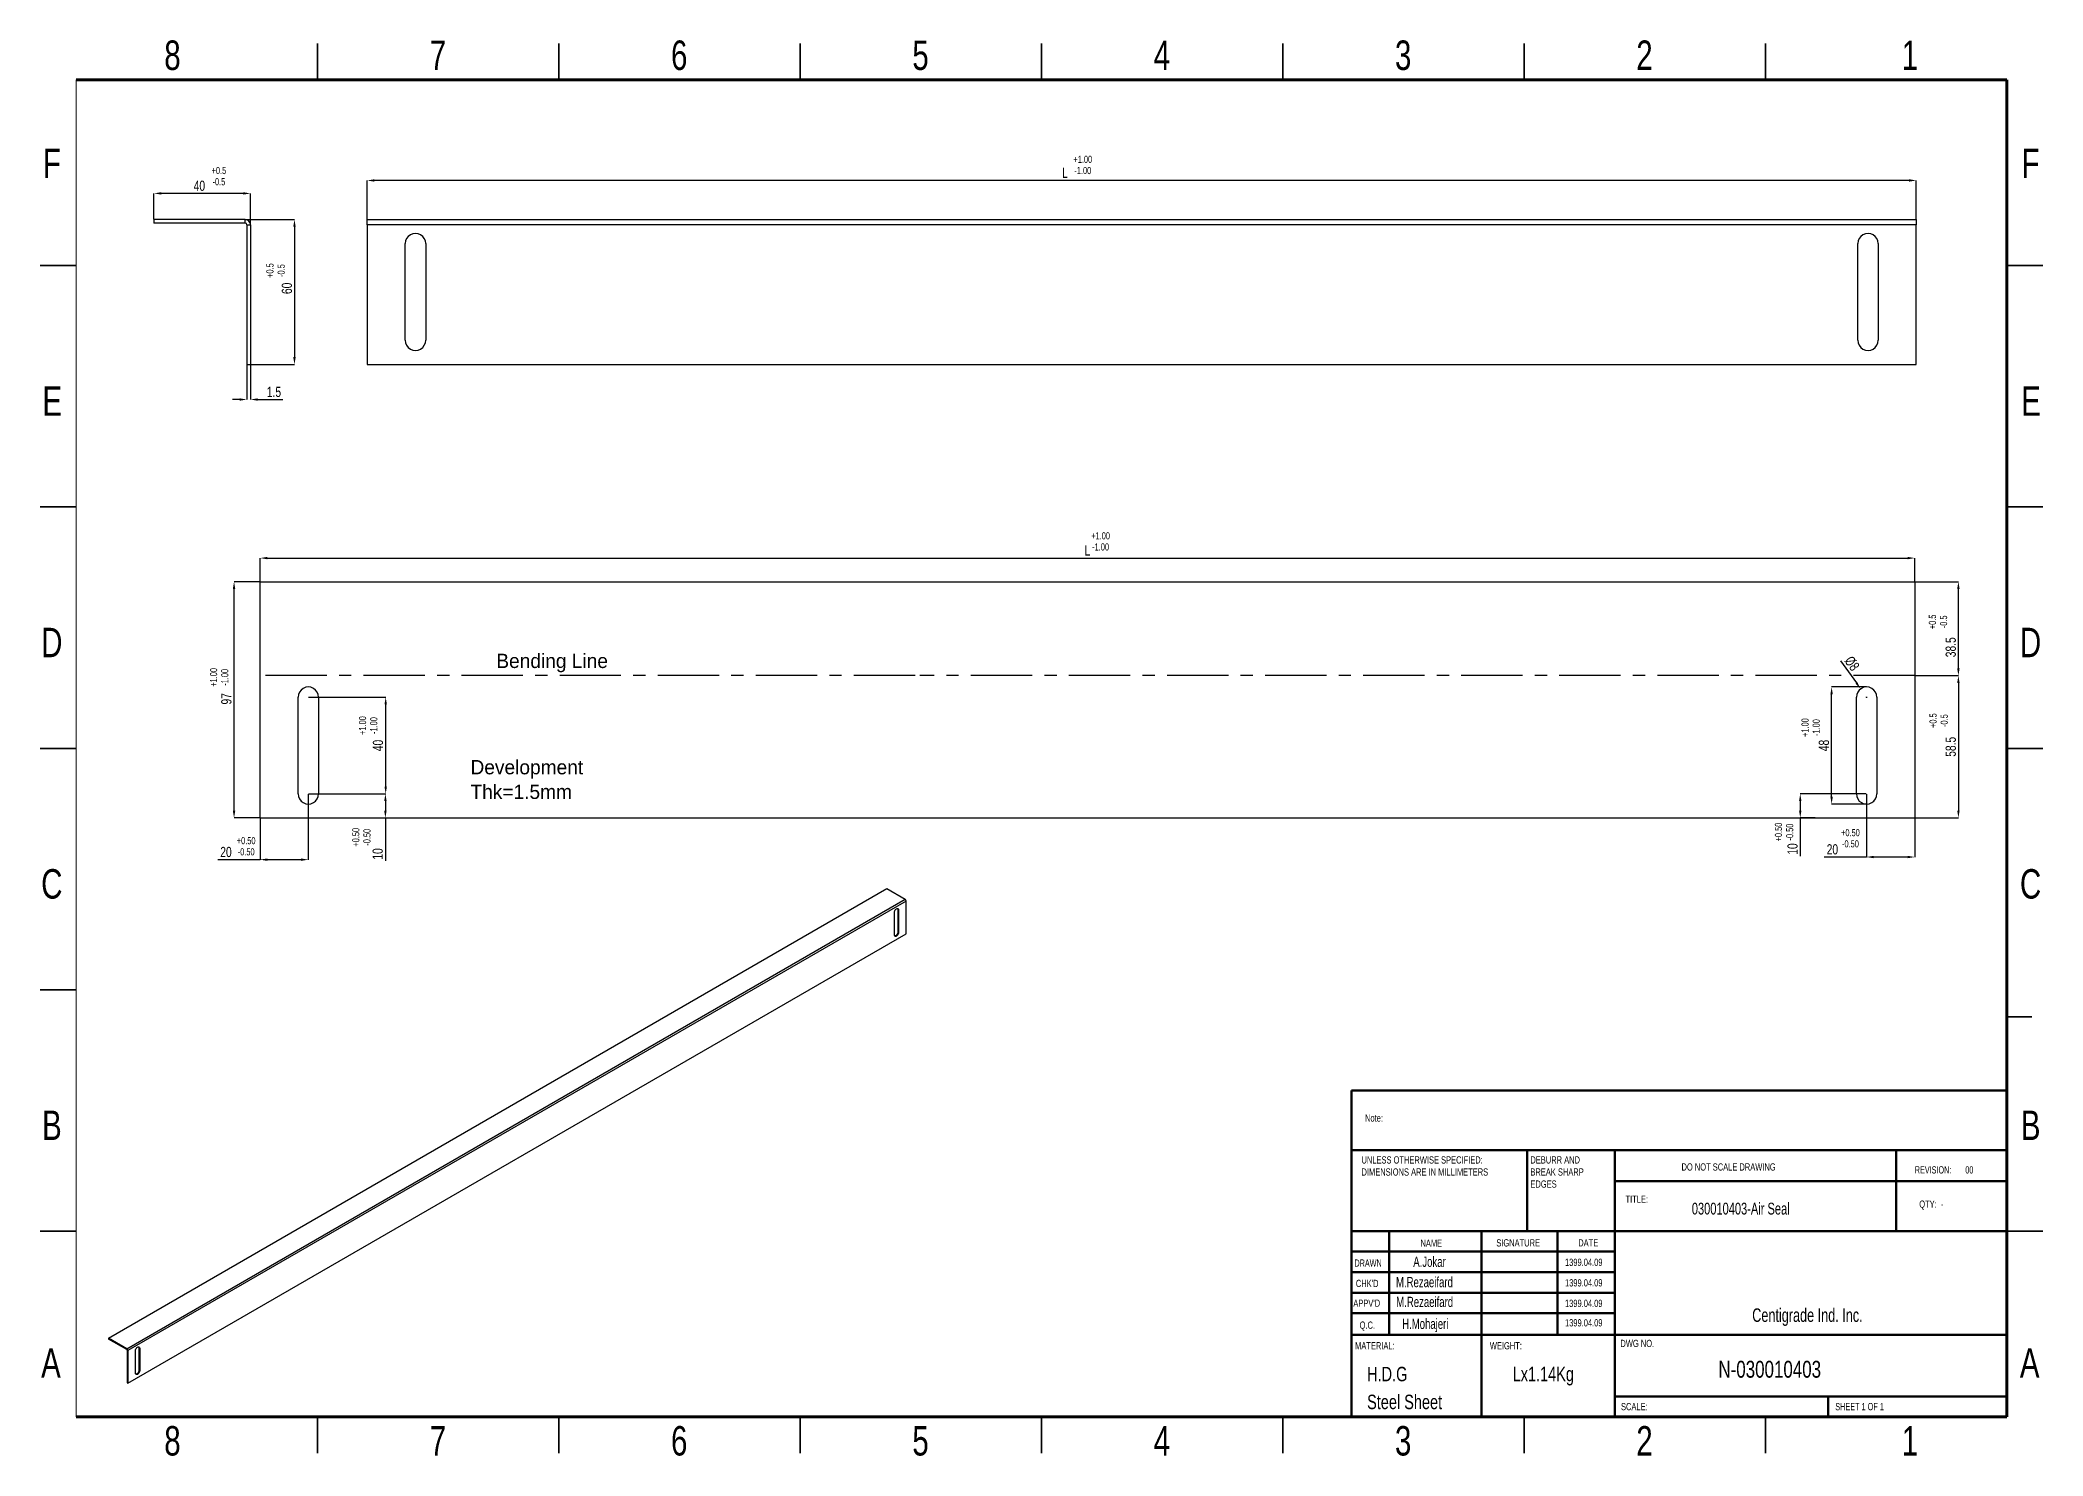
# Model space of a CAD drawing. Header units: millimetres. Extents: x 881 to 1296, y 539 to 832.
import ezdxf

# ---------------------------------------------------------------- set-up
doc = ezdxf.new("R2010")
doc.units = ezdxf.units.MM
doc.linetypes.add('CENTERX2', pattern=[20.32, 12.7, -2.54, 2.54, -2.54])
doc.styles.add('SLDTEXTSTYLE0', font='TXT', dxfattribs={"width": 0.75})
doc.styles.add('SLDTEXTSTYLE1', font='TXT', dxfattribs={"width": 0.686449})
doc.styles.add('SLDTEXTSTYLE2', font='TXT', dxfattribs={"width": 0.652778})
doc.styles.add('SLDTEXTSTYLE3', font='TXT', dxfattribs={"width": 0.692308})
doc.styles.add('SLDTEXTSTYLE4', font='TXT', dxfattribs={"width": 0.7})
doc.styles.add('SLDTEXTSTYLE5', font='TXT', dxfattribs={"width": 0.678571})
doc.dimstyles.new('SLDDIMSTYLE8', dxfattribs={"dimtxt": 2.116667, "dimasz": 1.5, "dimexe": 0, "dimexo": 0.0625, "dimgap": 0.529167, "dimtad": 1, "dimdec": 0, "dimlfac": 2, "dimrnd": 1e-09, "dimzin": 12, "dimdsep": 46, "dimtxsty": 'SLDTEXTSTYLE0', "dimsah": 1, "dimcen": 0.09, "dimadec": 0, "dimazin": 3, "dimtfac": 1, "dimtdec": 0, "dimtofl": 0, "dimtmove": 0, "dimatfit": 3, "dimfxl": 1, "dimfrac": 2, "dimtolj": 1, "dimtzin": 12, "dimarcsym": 0})

# ---------------------------------------------------------------- blocks, each defined once
blk = doc.blocks.new('*D3')
at = {"color": 0, "linetype": 'Continuous', "lineweight": -2, "transparency": 16777216}
for p, q in [((923.72, 795.12), (933.88, 795.12)), ((933.88, 793.62), (933.88, 766.62)), ((924.84, 765.12), (933.88, 765.12))]:
    blk.add_line(p, q, dxfattribs=at)
at = {"color": 0, "linetype": 'Continuous', "transparency": 16777216}
for points in [[(933.63, 793.62), (934.13, 793.62), (933.88, 795.12)], [(933.63, 766.62), (934.13, 766.62), (933.88, 765.12)]]:
    blk.add_solid(points, dxfattribs=at)
at = {"layer": 'Defpoints', "color": 0, "linetype": 'Continuous', "transparency": 16777216}
for p in [(923.66, 795.12), (924.77, 765.12), (933.88, 765.12)]:
    blk.add_point(p, dxfattribs=at)
at = {"color": 0, "linetype": 'Continuous', "lineweight": 18, "transparency": 16777216, "insert": (931.24, 780.86), "char_height": 2.117, "attachment_point": 2, "rotation": 90, "style": 'SLDTEXTSTYLE0'}
blk.add_mtext('\\A1;60', dxfattribs=at)
blk = doc.blocks.new('*D4')
at = {"color": 0, "linetype": 'Continuous', "lineweight": -2, "transparency": 16777216}
for p, q in [((904.77, 795.18), (904.77, 800.53)), ((923.27, 800.53), (906.27, 800.53)), ((924.77, 794.06), (924.77, 800.53))]:
    blk.add_line(p, q, dxfattribs=at)
at = {"color": 0, "linetype": 'Continuous', "transparency": 16777216}
for points in [[(906.27, 800.78), (906.27, 800.28), (904.77, 800.53)], [(923.27, 800.78), (923.27, 800.28), (924.77, 800.53)]]:
    blk.add_solid(points, dxfattribs=at)
at = {"layer": 'Defpoints', "color": 0, "linetype": 'Continuous', "transparency": 16777216}
for p in [(904.77, 800.53), (904.77, 795.12), (924.77, 794)]:
    blk.add_point(p, dxfattribs=at)
at = {"color": 0, "linetype": 'Continuous', "lineweight": 18, "transparency": 16777216, "insert": (914.18, 803.17), "char_height": 2.117, "attachment_point": 2, "style": 'SLDTEXTSTYLE0'}
blk.add_mtext('\\A1;40', dxfattribs=at)
blk = doc.blocks.new('*D5')
at = {"color": 0, "linetype": 'Continuous', "lineweight": -2, "transparency": 16777216}
for p, q in [((948.95, 795.18), (948.95, 803.21)), ((1268.43, 803.21), (950.45, 803.21)), ((1269.93, 795.18), (1269.93, 803.21))]:
    blk.add_line(p, q, dxfattribs=at)
at = {"color": 0, "linetype": 'Continuous', "transparency": 16777216}
for points in [[(950.45, 803.46), (950.45, 802.96), (948.95, 803.21)], [(1268.43, 803.46), (1268.43, 802.96), (1269.93, 803.21)]]:
    blk.add_solid(points, dxfattribs=at)
at = {"layer": 'Defpoints', "color": 0, "linetype": 'Continuous', "transparency": 16777216}
for p in [(948.95, 803.21), (948.95, 795.12), (1269.93, 795.12)]:
    blk.add_point(p, dxfattribs=at)
at = {"color": 0, "linetype": 'Continuous', "lineweight": 18, "transparency": 16777216, "insert": (1093.52, 805.86), "char_height": 2.117, "attachment_point": 2, "style": 'SLDTEXTSTYLE0'}
blk.add_mtext('\\A1;L', dxfattribs=at)
blk = doc.blocks.new('SW_NOTE_62')
at = {"color": 0, "linetype": 'Continuous', "lineweight": 0, "char_height": 1.5, "attachment_point": 1, "style": 'SLDTEXTSTYLE0'}
for s, insert in [('UNLESS OTHERWISE SPECIFIED:', (0, 1.93)), ('DIMENSIONS ARE IN MILLIMETERS', (0, -0.57))]:
    blk.add_mtext(s, dxfattribs=dict(at, insert=insert))
blk = doc.blocks.new('SW_NOTE_63')
at = {"color": 0, "linetype": 'Continuous', "lineweight": 0, "char_height": 1.5, "attachment_point": 1, "style": 'SLDTEXTSTYLE0'}
for s, insert in [('DEBURR AND', (0, 1.93)), ('BREAK SHARP', (0, -0.57)), ('EDGES', (0, -3.07))]:
    blk.add_mtext(s, dxfattribs=dict(at, insert=insert))
blk = doc.blocks.new('*D6')
at = {"color": 0, "linetype": 'Continuous', "lineweight": -2, "transparency": 16777216}
for p, q in [((924.02, 765.06), (924.02, 757.83)), ((924.77, 765.06), (924.77, 757.83)), ((922.52, 757.83), (921.02, 757.83)), ((926.27, 757.83), (931.48, 757.83))]:
    blk.add_line(p, q, dxfattribs=at)
at = {"color": 0, "linetype": 'Continuous', "transparency": 16777216}
for points in [[(922.52, 758.08), (922.52, 757.58), (924.02, 757.83)], [(926.27, 758.08), (926.27, 757.58), (924.77, 757.83)]]:
    blk.add_solid(points, dxfattribs=at)
at = {"layer": 'Defpoints', "color": 0, "linetype": 'Continuous', "transparency": 16777216}
for p in [(924.02, 765.12), (924.77, 765.12), (924.77, 757.83)]:
    blk.add_point(p, dxfattribs=at)
at = {"color": 0, "linetype": 'Continuous', "lineweight": 18, "transparency": 16777216, "insert": (929.63, 759.41), "char_height": 2.117, "attachment_point": 5, "style": 'SLDTEXTSTYLE0'}
blk.add_mtext('\\A1;1.5', dxfattribs=at)
blk = doc.blocks.new('*D8')
at = {"color": 0, "linetype": 'Continuous', "lineweight": -2, "transparency": 16777216}
for p, q in [((926.69, 720.1), (921.36, 720.1)), ((921.36, 672.67), (921.36, 718.6)), ((926.69, 671.17), (921.36, 671.17))]:
    blk.add_line(p, q, dxfattribs=at)
at = {"color": 0, "linetype": 'Continuous', "transparency": 16777216}
for points in [[(921.11, 718.6), (921.61, 718.6), (921.36, 720.1)], [(921.11, 672.67), (921.61, 672.67), (921.36, 671.17)]]:
    blk.add_solid(points, dxfattribs=at)
at = {"layer": 'Defpoints', "color": 0, "linetype": 'Continuous', "transparency": 16777216}
for p in [(921.36, 720.1), (926.75, 720.1), (926.75, 671.17)]:
    blk.add_point(p, dxfattribs=at)
at = {"color": 0, "linetype": 'Continuous', "lineweight": 18, "transparency": 16777216, "insert": (919.77, 695.84), "char_height": 2.117, "attachment_point": 5, "rotation": 90, "style": 'SLDTEXTSTYLE0'}
blk.add_mtext('\\A1;97', dxfattribs=at)
blk = doc.blocks.new('*D7')
at = {"color": 0, "linetype": 'Continuous', "lineweight": -2, "transparency": 16777216}
for p, q in [((926.75, 720.16), (926.75, 724.99)), ((928.25, 724.99), (1268.12, 724.99)), ((1269.62, 720.16), (1269.62, 724.99))]:
    blk.add_line(p, q, dxfattribs=at)
at = {"color": 0, "linetype": 'Continuous', "transparency": 16777216}
for points in [[(928.25, 725.24), (928.25, 724.74), (926.75, 724.99)], [(1268.12, 725.24), (1268.12, 724.74), (1269.62, 724.99)]]:
    blk.add_solid(points, dxfattribs=at)
at = {"layer": 'Defpoints', "color": 0, "linetype": 'Continuous', "transparency": 16777216}
for p in [(1269.62, 724.99), (926.75, 720.1), (1269.62, 720.1)]:
    blk.add_point(p, dxfattribs=at)
at = {"color": 0, "linetype": 'Continuous', "lineweight": 18, "transparency": 16777216, "insert": (1098.19, 726.58), "char_height": 2.117, "attachment_point": 5, "style": 'SLDTEXTSTYLE0'}
blk.add_mtext('\\A1;L', dxfattribs=at)
blk = doc.blocks.new('*D9')
at = {"color": 0, "linetype": 'Continuous', "lineweight": -2, "transparency": 16777216}
for p, q in [((1269.68, 720.1), (1278.65, 720.1)), ((1278.65, 702.14), (1278.65, 718.6)), ((1269.68, 700.64), (1278.65, 700.64))]:
    blk.add_line(p, q, dxfattribs=at)
at = {"color": 0, "linetype": 'Continuous', "transparency": 16777216}
for points in [[(1278.4, 718.6), (1278.9, 718.6), (1278.65, 720.1)], [(1278.4, 702.14), (1278.9, 702.14), (1278.65, 700.64)]]:
    blk.add_solid(points, dxfattribs=at)
at = {"layer": 'Defpoints', "color": 0, "linetype": 'Continuous', "transparency": 16777216}
for p in [(1269.62, 720.1), (1278.65, 720.1), (1269.62, 700.64)]:
    blk.add_point(p, dxfattribs=at)
at = {"color": 0, "linetype": 'Continuous', "lineweight": 18, "transparency": 16777216, "insert": (1277.07, 706.52), "char_height": 2.117, "attachment_point": 5, "rotation": 90, "style": 'SLDTEXTSTYLE0'}
blk.add_mtext('\\A1;38.5', dxfattribs=at)
blk = doc.blocks.new('*D10')
at = {"color": 0, "linetype": 'Continuous', "lineweight": -2, "transparency": 16777216}
for p, q in [((1269.68, 700.64), (1278.65, 700.64)), ((1278.65, 699.14), (1278.65, 672.67)), ((1269.68, 671.17), (1278.65, 671.17))]:
    blk.add_line(p, q, dxfattribs=at)
at = {"color": 0, "linetype": 'Continuous', "transparency": 16777216}
for points in [[(1278.4, 699.14), (1278.9, 699.14), (1278.65, 700.64)], [(1278.4, 672.67), (1278.9, 672.67), (1278.65, 671.17)]]:
    blk.add_solid(points, dxfattribs=at)
at = {"layer": 'Defpoints', "color": 0, "linetype": 'Continuous', "transparency": 16777216}
for p in [(1269.62, 700.64), (1269.62, 671.17), (1278.65, 671.17)]:
    blk.add_point(p, dxfattribs=at)
at = {"color": 0, "linetype": 'Continuous', "lineweight": 18, "transparency": 16777216, "insert": (1277.07, 685.9), "char_height": 2.117, "attachment_point": 5, "rotation": 90, "style": 'SLDTEXTSTYLE0'}
blk.add_mtext('\\A1;58.5', dxfattribs=at)
blk = doc.blocks.new('*D11')
at = {"color": 0, "linetype": 'Continuous', "lineweight": -2, "transparency": 16777216}
for p, q in [((936.75, 676.11), (936.75, 662.52)), ((926.75, 671.11), (926.75, 662.52)), ((926.75, 662.52), (917.97, 662.52)), ((935.25, 662.52), (928.25, 662.52))]:
    blk.add_line(p, q, dxfattribs=at)
at = {"color": 0, "linetype": 'Continuous', "transparency": 16777216}
for points in [[(928.25, 662.77), (928.25, 662.27), (926.75, 662.52)], [(935.25, 662.77), (935.25, 662.27), (936.75, 662.52)]]:
    blk.add_solid(points, dxfattribs=at)
at = {"layer": 'Defpoints', "color": 0, "linetype": 'Continuous', "transparency": 16777216}
for p in [(936.75, 676.17), (926.75, 671.17), (926.75, 662.52)]:
    blk.add_point(p, dxfattribs=at)
at = {"color": 0, "linetype": 'Continuous', "lineweight": 18, "transparency": 16777216, "insert": (919.69, 664.1), "char_height": 2.117, "attachment_point": 5, "style": 'SLDTEXTSTYLE0'}
blk.add_mtext('\\A1;20', dxfattribs=at)
blk = doc.blocks.new('*D12')
at = {"color": 0, "linetype": 'Continuous', "lineweight": -2, "transparency": 16777216}
for p, q in [((936.82, 676.17), (952.72, 676.17)), ((952.72, 674.67), (952.72, 672.67)), ((940.37, 671.17), (952.72, 671.17)), ((952.72, 671.17), (952.72, 662.26))]:
    blk.add_line(p, q, dxfattribs=at)
at = {"color": 0, "linetype": 'Continuous', "transparency": 16777216}
for points in [[(952.47, 674.67), (952.97, 674.67), (952.72, 676.17)], [(952.47, 672.67), (952.97, 672.67), (952.72, 671.17)]]:
    blk.add_solid(points, dxfattribs=at)
at = {"layer": 'Defpoints', "color": 0, "linetype": 'Continuous', "transparency": 16777216}
for p in [(936.75, 676.17), (940.31, 671.17), (952.72, 671.17)]:
    blk.add_point(p, dxfattribs=at)
at = {"color": 0, "linetype": 'Continuous', "lineweight": 18, "transparency": 16777216, "insert": (951.13, 663.71), "char_height": 2.117, "attachment_point": 5, "rotation": 90, "style": 'SLDTEXTSTYLE0'}
blk.add_mtext('\\A1;10', dxfattribs=at)
blk = doc.blocks.new('*D13')
at = {"color": 0, "linetype": 'Continuous', "lineweight": -2, "transparency": 16777216}
for p, q in [((936.82, 696.17), (952.78, 696.17)), ((952.78, 677.67), (952.78, 694.67)), ((936.82, 676.17), (952.78, 676.17))]:
    blk.add_line(p, q, dxfattribs=at)
at = {"color": 0, "linetype": 'Continuous', "transparency": 16777216}
for points in [[(952.53, 694.67), (953.03, 694.67), (952.78, 696.17)], [(952.53, 677.67), (953.03, 677.67), (952.78, 676.17)]]:
    blk.add_solid(points, dxfattribs=at)
at = {"layer": 'Defpoints', "color": 0, "linetype": 'Continuous', "transparency": 16777216}
for p in [(936.75, 696.17), (952.78, 696.17), (936.75, 676.17)]:
    blk.add_point(p, dxfattribs=at)
at = {"color": 0, "linetype": 'Continuous', "lineweight": 18, "transparency": 16777216, "insert": (951.19, 686.17), "char_height": 2.117, "attachment_point": 5, "rotation": 90, "style": 'SLDTEXTSTYLE0'}
blk.add_mtext('\\A1;40', dxfattribs=at)
blk = doc.blocks.new('*D14')
at = {"color": 0, "linetype": 'Continuous', "lineweight": -2, "transparency": 16777216}
for p, q in [((1259.56, 698.3), (1252.38, 698.3)), ((1252.38, 675.55), (1252.38, 696.8)), ((1259.56, 674.05), (1252.38, 674.05))]:
    blk.add_line(p, q, dxfattribs=at)
at = {"color": 0, "linetype": 'Continuous', "transparency": 16777216}
for points in [[(1252.13, 696.8), (1252.63, 696.8), (1252.38, 698.3)], [(1252.13, 675.55), (1252.63, 675.55), (1252.38, 674.05)]]:
    blk.add_solid(points, dxfattribs=at)
at = {"layer": 'Defpoints', "color": 0, "linetype": 'Continuous', "transparency": 16777216}
for p in [(1252.38, 698.3), (1259.62, 698.3), (1259.62, 674.05)]:
    blk.add_point(p, dxfattribs=at)
at = {"color": 0, "linetype": 'Continuous', "lineweight": 18, "transparency": 16777216, "insert": (1250.79, 686.17), "char_height": 2.117, "attachment_point": 5, "rotation": 90, "style": 'SLDTEXTSTYLE0'}
blk.add_mtext('\\A1;48', dxfattribs=at)
blk = doc.blocks.new('*D15')
at = {"color": 0, "linetype": 'Continuous', "lineweight": -2, "transparency": 16777216}
for p, q in [((1259.62, 676.11), (1259.62, 663.07)), ((1269.62, 671.11), (1269.62, 663.07)), ((1259.62, 663.07), (1250.82, 663.07)), ((1268.12, 663.07), (1261.12, 663.07))]:
    blk.add_line(p, q, dxfattribs=at)
at = {"color": 0, "linetype": 'Continuous', "transparency": 16777216}
for points in [[(1261.12, 663.32), (1261.12, 662.82), (1259.62, 663.07)], [(1268.12, 663.32), (1268.12, 662.82), (1269.62, 663.07)]]:
    blk.add_solid(points, dxfattribs=at)
at = {"layer": 'Defpoints', "color": 0, "linetype": 'Continuous', "transparency": 16777216}
for p in [(1259.62, 676.17), (1269.62, 671.17), (1269.62, 663.07)]:
    blk.add_point(p, dxfattribs=at)
at = {"color": 0, "linetype": 'Continuous', "lineweight": 18, "transparency": 16777216, "insert": (1252.54, 664.65), "char_height": 2.117, "attachment_point": 5, "style": 'SLDTEXTSTYLE0'}
blk.add_mtext('\\A1;20', dxfattribs=at)
blk = doc.blocks.new('*D16')
at = {"color": 0, "linetype": 'Continuous', "lineweight": -2, "transparency": 16777216}
for p, q in [((1259.56, 676.17), (1245.88, 676.17)), ((1245.88, 674.67), (1245.88, 672.67)), ((1248.99, 671.17), (1245.88, 671.17)), ((1245.88, 671.17), (1245.88, 663.28))]:
    blk.add_line(p, q, dxfattribs=at)
at = {"color": 0, "linetype": 'Continuous', "transparency": 16777216}
for points in [[(1245.63, 674.67), (1246.13, 674.67), (1245.88, 676.17)], [(1245.63, 672.67), (1246.13, 672.67), (1245.88, 671.17)]]:
    blk.add_solid(points, dxfattribs=at)
at = {"layer": 'Defpoints', "color": 0, "linetype": 'Continuous', "transparency": 16777216}
for p in [(1259.62, 676.17), (1245.88, 671.17), (1249.05, 671.17)]:
    blk.add_point(p, dxfattribs=at)
at = {"color": 0, "linetype": 'Continuous', "lineweight": 18, "transparency": 16777216, "insert": (1244.29, 664.73), "char_height": 2.117, "attachment_point": 5, "rotation": 90, "style": 'SLDTEXTSTYLE0'}
blk.add_mtext('\\A1;10', dxfattribs=at)
blk = doc.blocks.new('*D17')
at = {"color": 0, "linetype": 'Continuous', "lineweight": -2, "transparency": 16777216}
for p, q in [((1254.22, 703.73), (1257.51, 699.12)), ((1259.53, 696.17), (1259.71, 696.17)), ((1259.62, 696.08), (1259.62, 696.26))]:
    blk.add_line(p, q, dxfattribs=at)
at = {"color": 0, "linetype": 'Continuous', "transparency": 16777216}
blk.add_solid([(1257.72, 699.27), (1257.31, 698.97), (1258.38, 697.9)], dxfattribs=at)
at = {"layer": 'Defpoints', "color": 0, "linetype": 'Continuous', "transparency": 16777216}
for p in [(1258.38, 697.9), (1260.86, 694.44)]:
    blk.add_point(p, dxfattribs=at)
at = {"color": 0, "linetype": 'Continuous', "lineweight": 18, "transparency": 16777216, "insert": (1256.59, 703.14), "char_height": 2.117, "attachment_point": 5, "rotation": 305.5748, "style": 'SLDTEXTSTYLE0'}
blk.add_mtext('\\A1;%%C8', dxfattribs=at)

msp = doc.modelspace()

# ---------------------------------------------------------------- linework, layer by layer
at = {"color": 7, "linetype": 'Continuous', "lineweight": 35}
for p, q in [((938.67, 824.08), (938.67, 831.58)), ((988.67, 824.08), (988.67, 831.58)), ((1038.67, 824.08), (1038.67, 831.58)), ((1088.67, 831.58), (1088.67, 824.08)), ((1088.67, 824.08), (1088.67, 831.58)), ((1138.67, 824.08), (1138.67, 831.58)), ((1188.67, 824.08), (1188.67, 831.58)), ((1238.67, 824.08), (1238.67, 831.58)), ((888.67, 785.58), (881.17, 785.58)), ((1288.67, 785.58), (1296.17, 785.58)), ((888.67, 735.58), (881.17, 735.58)), ((1288.67, 735.58), (1296.17, 735.58)), ((881.17, 685.58), (888.67, 685.58)), ((888.67, 685.58), (881.17, 685.58)), ((1296.17, 685.58), (1288.67, 685.58)), ((1288.67, 685.58), (1296.17, 685.58)), ((888.67, 635.58), (881.17, 635.58)), ((1288.67, 629.99), (1293.86, 629.99)), ((888.67, 585.58), (881.17, 585.58)), ((1288.67, 585.58), (1296.17, 585.58)), ((938.67, 547.08), (938.67, 539.58)), ((988.67, 547.08), (988.67, 539.58)), ((1038.67, 547.08), (1038.67, 539.58)), ((1088.67, 539.58), (1088.67, 547.08)), ((1088.67, 547.08), (1088.67, 539.58)), ((1138.67, 547.08), (1138.67, 539.58)), ((1188.67, 547.08), (1188.67, 539.58)), ((1238.67, 547.08), (1238.67, 539.58))]:
    msp.add_line(p, q, dxfattribs=at)
at = {"color": 7, "linetype": 'Continuous', "lineweight": 18}
msp.add_line((888.67, 547.08), (888.67, 824.08), dxfattribs=at)
at = {"color": 7, "linetype": 'Continuous', "lineweight": 70}
for p, q in [((888.67, 824.08), (1288.67, 824.08)), ((1288.67, 824.08), (1288.67, 547.08)), ((1288.67, 547.08), (888.67, 547.08))]:
    msp.add_line(p, q, dxfattribs=at)
at = {"color": 7, "linetype": 'Continuous', "lineweight": 25}
for p, q in [((904.77, 795.12), (904.77, 794.37)), ((923.66, 795.12), (904.77, 795.12)), ((923.66, 794.37), (904.77, 794.37)), ((923.66, 794.37), (923.66, 795.12)), ((924.02, 794), (924.77, 794)), ((924.02, 794), (924.02, 765.12)), ((924.77, 794), (924.77, 765.12)), ((948.95, 794), (948.95, 795.12)), ((948.95, 795.12), (1086.67, 795.12)), ((948.95, 794), (948.95, 765.12)), ((1086.99, 794), (948.95, 794)), ((1086.67, 795.12), (1269.93, 795.12)), ((1269.93, 794), (1086.99, 794)), ((1269.93, 795.12), (1269.93, 794)), ((1269.93, 765.12), (1269.93, 794)), ((956.83, 770.12), (956.83, 790.12)), ((961.08, 790.12), (961.08, 770.12)), ((1257.8, 770.12), (1257.8, 790.12)), ((1262.05, 790.12), (1262.05, 770.12)), ((924.02, 765.12), (924.77, 765.12)), ((948.95, 765.12), (1084.88, 765.12)), ((1084.88, 765.12), (1269.93, 765.12)), ((926.75, 720.1), (1063.87, 720.1)), ((926.75, 671.17), (926.75, 720.1)), ((1063.87, 720.1), (1269.62, 720.1)), ((1269.62, 720.1), (1269.62, 671.17)), ((934.63, 676.17), (934.63, 696.17)), ((938.88, 696.17), (938.88, 676.17)), ((1257.5, 676.17), (1257.5, 696.17)), ((1261.75, 696.17), (1261.75, 676.17)), ((926.75, 671.17), (1062.8, 671.17)), ((1062.8, 671.17), (1269.62, 671.17)), ((895.32, 563.41), (1056.6, 656.52)), ((1056.6, 656.52), (1060.42, 654.31)), ((899.13, 561.21), (1060.42, 654.31)), ((1060.64, 653.92), (899.36, 560.82)), ((1058.19, 646.94), (1058.19, 651.6)), ((1058.9, 652.19), (1059.05, 652.1)), ((1058.9, 652.19), (1058.9, 647.52)), ((1059.05, 652.1), (1059.05, 647.43)), ((1060.64, 647.18), (1060.64, 653.92)), ((1058.9, 647.52), (1059.05, 647.43)), ((899.36, 554.08), (1060.64, 647.18)), ((899.13, 561.21), (895.32, 563.41)), ((895.32, 563.41), (895.32, 563.23)), ((899.13, 561.03), (895.32, 563.23)), ((899.13, 561.03), (899.13, 561.21)), ((899.21, 560.9), (899.36, 560.82)), ((899.21, 560.9), (899.21, 554.17)), ((899.36, 560.82), (899.36, 554.08)), ((900.95, 556.16), (900.95, 560.83)), ((901.66, 561.41), (901.81, 561.32)), ((901.66, 561.41), (901.66, 556.75)), ((901.81, 561.32), (901.81, 556.66)), ((901.66, 556.75), (901.81, 556.66)), ((899.21, 554.17), (899.36, 554.08))]:
    msp.add_line(p, q, dxfattribs=at)
at = {"color": 7, "linetype": 'CENTERX2'}
for p, q in [((1062.49, 700.64), (926.75, 700.64)), ((1269.62, 700.64), (1063.49, 700.64))]:
    msp.add_line(p, q, dxfattribs=at)
at = {"color": 7, "linetype": 'Continuous', "lineweight": 50}
for p, q in [((1152.87, 614.68), (1288.67, 614.68)), ((1152.87, 614.68), (1152.87, 602.33)), ((1152.87, 602.33), (1288.67, 602.33)), ((1152.87, 602.33), (1152.87, 547.33)), ((1189.27, 602.33), (1189.27, 585.58)), ((1207.47, 602.33), (1207.47, 547.08)), ((1265.76, 585.58), (1265.76, 602.33)), ((1288.67, 595.96), (1207.47, 595.96)), ((1288.67, 585.58), (1152.87, 585.58)), ((1160.67, 585.58), (1160.67, 564.08)), ((1179.86, 585.58), (1179.86, 547.33)), ((1195.57, 585.58), (1195.57, 564.08)), ((1207.47, 547.33), (1207.47, 585.58)), ((1207.47, 581.33), (1152.87, 581.33)), ((1207.47, 577.08), (1152.87, 577.08)), ((1207.47, 572.83), (1152.87, 572.83)), ((1207.47, 568.58), (1152.87, 568.58)), ((1163.27, 564.08), (1152.87, 564.08)), ((1163.27, 564.08), (1288.67, 564.08)), ((1207.47, 551.33), (1288.67, 551.33)), ((1251.67, 547.08), (1251.67, 551.33))]:
    msp.add_line(p, q, dxfattribs=at)
at = {"color": 7, "linetype": 'Continuous', "lineweight": 25, "flags": 128}
for points in [[(1058.19, 651.6), (1058.21, 651.77), (1058.27, 651.94), (1058.37, 652.11), (1058.49, 652.25), (1058.62, 652.35), (1058.75, 652.4), (1058.87, 652.4), (1058.97, 652.34), (1059.03, 652.24), (1059.05, 652.1)], [(1058.84, 652.4), (1058.88, 652.33), (1058.9, 652.19)], [(1059.05, 647.43), (1059.03, 647.27), (1058.97, 647.09), (1058.87, 646.93), (1058.75, 646.79), (1058.62, 646.69), (1058.49, 646.64), (1058.37, 646.64), (1058.27, 646.69), (1058.21, 646.8), (1058.19, 646.94)], [(1058.9, 647.52), (1058.88, 647.35), (1058.82, 647.18), (1058.72, 647.02), (1058.6, 646.88), (1058.47, 646.78), (1058.34, 646.72), (1058.25, 646.72)], [(900.95, 560.83), (900.97, 560.99), (901.03, 561.17), (901.13, 561.33), (901.25, 561.47), (901.38, 561.57), (901.51, 561.62), (901.63, 561.62), (901.73, 561.57), (901.79, 561.47), (901.81, 561.32)], [(901.6, 561.63), (901.64, 561.55), (901.66, 561.41)], [(901.81, 556.66), (901.79, 556.49), (901.73, 556.32), (901.63, 556.16), (901.51, 556.02), (901.38, 555.91), (901.25, 555.86), (901.13, 555.86), (901.03, 555.92), (900.97, 556.02), (900.95, 556.16)], [(901.66, 556.75), (901.64, 556.58), (901.57, 556.41), (901.48, 556.24), (901.36, 556.1), (901.23, 556), (901.09, 555.95), (901.01, 555.95)]]:
    msp.add_lwpolyline(points, dxfattribs=at)
at = {"color": 7, "linetype": 'Continuous', "lineweight": 25}
for centre, radius, start, end in [((923.66, 794), 1.12, 0, 90), ((923.66, 794), 0.368, 0, 90), ((958.95, 790.12), 2.12, 359.9998, 180.0002), ((1259.93, 790.12), 2.12, 359.9998, 180.0002), ((958.95, 770.12), 2.12, 179.9998, 0.0002), ((1259.93, 770.12), 2.12, 179.9998, 0.0002), ((936.75, 696.17), 2.12, 359.9999, 180.0001), ((1259.62, 696.17), 2.12, 359.9999, 180.0001), ((936.75, 676.17), 2.12, 179.9998, 0.0002), ((1259.62, 676.17), 2.12, 179.9998, 0.0002), ((1060.15, 653.9), 0.491, 2.6055, 57.3946), ((898.87, 560.79), 0.491, 2.6055, 57.3946), ((899.04, 560.9), 0.162, 2.6055, 57.3945)]:
    msp.add_arc(centre, radius, start, end, dxfattribs=at)

# ---------------------------------------------------------------- block references
at = {"color": 7, "linetype": 'Continuous', "lineweight": 0}
for name, p in [('SW_NOTE_62', (1154.97, 599.15)), ('SW_NOTE_63', (1189.97, 599.15))]:
    msp.add_blockref(name, p, dxfattribs=at)

# ---------------------------------------------------------------- texts
at = {"color": 7, "linetype": 'Continuous', "lineweight": 18, "style": 'SLDTEXTSTYLE0'}
for s, height, p in [('Bending Line', 2.9633, (975.7, 702.22)), ('Development', 2.9633, (970.35, 680.2)), ('Thk=1.5mm', 2.963, (970.35, 675.1))]:
    msp.add_text(s, height=height, dxfattribs=at).set_placement(p)
at = {"color": 7, "linetype": 'Continuous', "lineweight": 0}
for s, insert, char_height, attachment_point, style in [('8', (908.6, 832.2), 6.1, 2, 'SLDTEXTSTYLE0'), ('7', (963.6, 832.2), 6.1, 2, 'SLDTEXTSTYLE0'), ('6', (1013.6, 832.2), 6.1, 2, 'SLDTEXTSTYLE0'), ('5', (1063.6, 832.2), 6.1, 2, 'SLDTEXTSTYLE0'), ('4', (1113.6, 832.2), 6.1, 2, 'SLDTEXTSTYLE0'), ('3', (1163.6, 832.2), 6.1, 2, 'SLDTEXTSTYLE0'), ('2', (1213.6, 832.2), 6.1, 2, 'SLDTEXTSTYLE0'), ('1', (1268.6, 832.2), 6.1, 2, 'SLDTEXTSTYLE0'), ('F', (883.6, 809.81), 6.1, 2, 'SLDTEXTSTYLE0'), ('F', (1293.6, 809.81), 6.1, 2, 'SLDTEXTSTYLE0'), ('E', (883.68, 760.56), 6.1, 2, 'SLDTEXTSTYLE0'), ('E', (1293.68, 760.56), 6.1, 2, 'SLDTEXTSTYLE0'), ('D', (883.6, 710.56), 6.1, 2, 'SLDTEXTSTYLE0'), ('D', (1293.6, 710.56), 6.1, 2, 'SLDTEXTSTYLE0'), ('C', (883.6, 660.56), 6.1, 2, 'SLDTEXTSTYLE0'), ('C', (1293.6, 660.56), 6.1, 2, 'SLDTEXTSTYLE0'), ('B', (883.62, 610.56), 6.1, 2, 'SLDTEXTSTYLE0'), ('B', (1293.62, 610.56), 6.1, 2, 'SLDTEXTSTYLE0'), ('Note:', (1155.7, 609.75), 1.5, 1, 'SLDTEXTSTYLE0'), ('DO NOT SCALE DRAWING', (1221.28, 599.62), 1.5, 1, 'SLDTEXTSTYLE0'), ('REVISION:       00', (1269.62, 599.02), 1.5, 1, 'SLDTEXTSTYLE2'), ('TITLE:', (1209.68, 592.95), 1.5, 1, 'SLDTEXTSTYLE0'), ('030010403-Air Seal', (1223.41, 591.47), 2.45, 1, 'SLDTEXTSTYLE4'), ('QTY:  -', (1270.54, 591.92), 1.5, 1, 'SLDTEXTSTYLE5'), ('NAME', (1167.19, 583.84), 1.5, 1, 'SLDTEXTSTYLE0'), ('SIGNATURE', (1182.9, 583.9), 1.5, 1, 'SLDTEXTSTYLE0'), ('DATE', (1199.88, 583.9), 1.5, 1, 'SLDTEXTSTYLE0'), ('DRAWN', (1153.51, 579.72), 1.5, 1, 'SLDTEXTSTYLE1'), ('A.Jokar', (1165.7, 580.3), 2.117, 1, 'SLDTEXTSTYLE4'), ('1399.04.09', (1197.13, 579.87), 1.5, 1, 'SLDTEXTSTYLE0'), ("CHK'D", (1153.8, 575.5), 1.5, 1, 'SLDTEXTSTYLE0'), ('M.Rezaeifard', (1162.12, 576.08), 2.1167, 1, 'SLDTEXTSTYLE4'), ('1399.04.09', (1197.13, 575.62), 1.5, 1, 'SLDTEXTSTYLE0'), ("APPV'D", (1153.27, 571.4), 1.5, 1, 'SLDTEXTSTYLE0'), ('M.Rezaeifard', (1162.17, 571.98), 2.1167, 1, 'SLDTEXTSTYLE4'), ('1399.04.09', (1197.13, 571.37), 1.5, 1, 'SLDTEXTSTYLE0'), ('Centigrade Ind. Inc.', (1235.93, 569.58), 2.8, 1, 'SLDTEXTSTYLE4'), ('Q.C.', (1154.58, 566.86), 1.5, 1, 'SLDTEXTSTYLE0'), ('H.Mohajeri', (1163.4, 567.44), 2.117, 1, 'SLDTEXTSTYLE4'), ('1399.04.09', (1197.13, 567.34), 1.5, 1, 'SLDTEXTSTYLE0'), ('A', (883.42, 561.31), 6.1, 2, 'SLDTEXTSTYLE0'), ('MATERIAL:', (1153.64, 562.59), 1.5, 1, 'SLDTEXTSTYLE0'), ('WEIGHT:', (1181.56, 562.59), 1.499, 1, 'SLDTEXTSTYLE0'), ('DWG NO.', (1208.62, 563.07), 1.5, 1, 'SLDTEXTSTYLE0'), ('A', (1293.42, 561.31), 6.1, 2, 'SLDTEXTSTYLE0'), ('H.D.G', (1156.13, 557.47), 2.997, 1, 'SLDTEXTSTYLE0'), ('Lx1.14Kg', (1186.29, 557.49), 2.997, 1, 'SLDTEXTSTYLE0'), ('N-030010403', (1228.92, 558.72), 3.5, 1, 'SLDTEXTSTYLE0'), ('Steel Sheet', (1156.13, 551.7), 2.9972, 1, 'SLDTEXTSTYLE0'), ('SCALE:', (1208.74, 549.98), 1.5, 1, 'SLDTEXTSTYLE0'), ('SHEET 1 OF 1', (1253.14, 549.98), 1.5, 1, 'SLDTEXTSTYLE3'), ('8', (908.6, 545.2), 6.1, 2, 'SLDTEXTSTYLE0'), ('7', (963.6, 545.2), 6.1, 2, 'SLDTEXTSTYLE0'), ('6', (1013.6, 545.2), 6.1, 2, 'SLDTEXTSTYLE0'), ('5', (1063.6, 545.2), 6.1, 2, 'SLDTEXTSTYLE0'), ('4', (1113.6, 545.2), 6.1, 2, 'SLDTEXTSTYLE0'), ('3', (1163.6, 545.2), 6.1, 2, 'SLDTEXTSTYLE0'), ('2', (1213.6, 545.2), 6.1, 2, 'SLDTEXTSTYLE0'), ('1', (1268.6, 545.2), 6.1, 2, 'SLDTEXTSTYLE0')]:
    msp.add_mtext(s, dxfattribs=dict(at, insert=insert, char_height=char_height, attachment_point=attachment_point, style=style))
at = {"color": 7, "linetype": 'Continuous', "lineweight": 18, "char_height": 1.482, "attachment_point": 2, "style": 'SLDTEXTSTYLE0'}
for s, insert in [('\\A1;+0.5', (918.22, 806.01)), ('\\A1;+1.00', (1097.22, 808.33)), ('\\A1;-1.00', (1097.22, 806.01)), ('\\A1;-0.5', (918.22, 803.7)), ('\\A1;+1.00', (1100.91, 730.35)), ('\\A1;-1.00', (1100.91, 728.04)), ('\\A1;+0.50', (1256.28, 668.86)), ('\\A1;+0.50', (923.87, 667.2)), ('\\A1;-0.50', (923.87, 664.89)), ('\\A1;-0.50', (1256.28, 666.55))]:
    msp.add_mtext(s, dxfattribs=dict(at, insert=insert))
at = {"color": 7, "linetype": 'Continuous', "lineweight": 18, "char_height": 1.482, "attachment_point": 2, "rotation": 90, "style": 'SLDTEXTSTYLE0'}
for s, insert in [('\\A1;+0.5', (928.06, 784.54)), ('\\A1;-0.5', (930.37, 784.54)), ('\\A1;+0.5', (1272.52, 711.78)), ('\\A1;-0.5', (1274.83, 711.78)), ('\\A1;+1.00', (916.38, 700.28)), ('\\A1;-1.00', (918.69, 700.28)), ('\\A1;+1.00', (947.24, 690.3)), ('\\A1;-1.00', (949.56, 690.3)), ('\\A1;+1.00', (1246.13, 689.88)), ('\\A1;-1.00', (1248.44, 689.88)), ('\\A1;+0.5', (1272.65, 691.32)), ('\\A1;-0.5', (1274.97, 691.32)), ('\\A1;+0.50', (945.85, 667.16)), ('\\A1;-0.50', (948.16, 667.16)), ('\\A1;+0.50', (1240.62, 668.24)), ('\\A1;-0.50', (1242.94, 668.24))]:
    msp.add_mtext(s, dxfattribs=dict(at, insert=insert))

# ---------------------------------------------------------------- dimensions: what is measured, and where the dimension line sits
at = {"color": 7, "linetype": 'Continuous', "lineweight": 18}
dim = msp.add_linear_dim(base=(948.95, 803.21), p1=(1269.93, 795.12), p2=(948.95, 795.12), text='L', dimstyle='SLDDIMSTYLE8', dxfattribs=at)
dim.commit()
dim.dimension.update_dxf_attribs({"geometry": '*D5', "text_midpoint": (1093.52, 803.21), "dimtype": 160})
for base, p1, p2, picture, middle in [((904.77, 800.53), (924.77, 794), (904.77, 795.12), '*D4', (914.18, 800.53)), ((926.75, 662.52), (936.75, 676.17), (926.75, 671.17), '*D11', (919.69, 662.52)), ((1269.62, 663.07), (1259.62, 676.17), (1269.62, 671.17), '*D15', (1252.54, 663.07))]:
    dim = msp.add_linear_dim(base=base, p1=p1, p2=p2, dimstyle='SLDDIMSTYLE8', dxfattribs=at)
    dim.commit()
    dim.dimension.update_dxf_attribs({"geometry": picture, "text_midpoint": middle, "dimtype": 160})
for base, p1, p2, picture, middle in [((933.88, 765.12), (923.66, 795.12), (924.77, 765.12), '*D3', (933.88, 780.86)), ((952.72, 671.17), (936.75, 676.17), (940.31, 671.17), '*D12', (952.72, 663.71)), ((1245.88, 671.17), (1259.62, 676.17), (1249.05, 671.17), '*D16', (1245.88, 664.73))]:
    dim = msp.add_linear_dim(base=base, p1=p1, p2=p2, angle=90, dimstyle='SLDDIMSTYLE8', dxfattribs=at)
    dim.commit()
    dim.dimension.update_dxf_attribs({"geometry": picture, "text_midpoint": middle, "dimtype": 160})
for base, p1, p2, text, picture, middle in [((924.77, 757.83), (924.02, 765.12), (924.77, 765.12), '1.5', '*D6', (929.63, 759.41)), ((1269.62, 724.99), (926.75, 720.1), (1269.62, 720.1), 'L', '*D7', (1098.19, 726.58))]:
    dim = msp.add_linear_dim(base=base, p1=p1, p2=p2, text=text, dimstyle='SLDDIMSTYLE8', dxfattribs=at)
    dim.commit()
    dim.dimension.update_dxf_attribs({"geometry": picture, "text_midpoint": middle})
for base, p1, p2, text, picture, middle in [((921.36, 720.1), (926.75, 671.17), (926.75, 720.1), '97', '*D8', (921.36, 695.84)), ((1278.65, 720.1), (1269.62, 700.64), (1269.62, 720.1), '38.5', '*D9', (1278.65, 706.52))]:
    dim = msp.add_linear_dim(base=base, p1=p1, p2=p2, angle=90, text=text, dimstyle='SLDDIMSTYLE8', dxfattribs=at)
    dim.commit()
    dim.dimension.update_dxf_attribs({"geometry": picture, "text_midpoint": middle, "dimtype": 160})
dim = msp.add_diameter_dim_2p(p1=(1260.86, 694.44), p2=(1258.38, 697.9), text='%%C8', dimstyle='SLDDIMSTYLE8', dxfattribs=at)
dim.commit()
dim.dimension.update_dxf_attribs({"geometry": '*D17', "text_midpoint": (1255.29, 702.22), "dimtype": 163})
for base, p1, p2, picture, middle in [((1252.3760158, 698.2963626), (1259.6206456, 674.0463628), (1259.6206456, 698.2963626), '*D14', (1250.7885158, 686.1713627)), ((952.78, 696.17), (936.75, 676.17), (936.75, 696.17), '*D13', (951.19, 686.17))]:
    dim = msp.add_linear_dim(base=base, p1=p1, p2=p2, angle=90, dimstyle='SLDDIMSTYLE8', dxfattribs=at)
    dim.commit()
    dim.dimension.update_dxf_attribs({"geometry": picture, "text_midpoint": middle})
dim = msp.add_linear_dim(base=(1278.65, 671.17), p1=(1269.62, 700.64), p2=(1269.62, 671.17), angle=90, text='58.5', dimstyle='SLDDIMSTYLE8', dxfattribs=at)
dim.commit()
dim.dimension.update_dxf_attribs({"geometry": '*D10', "text_midpoint": (1277.07, 685.9)})

doc.saveas('drawing.dxf')
